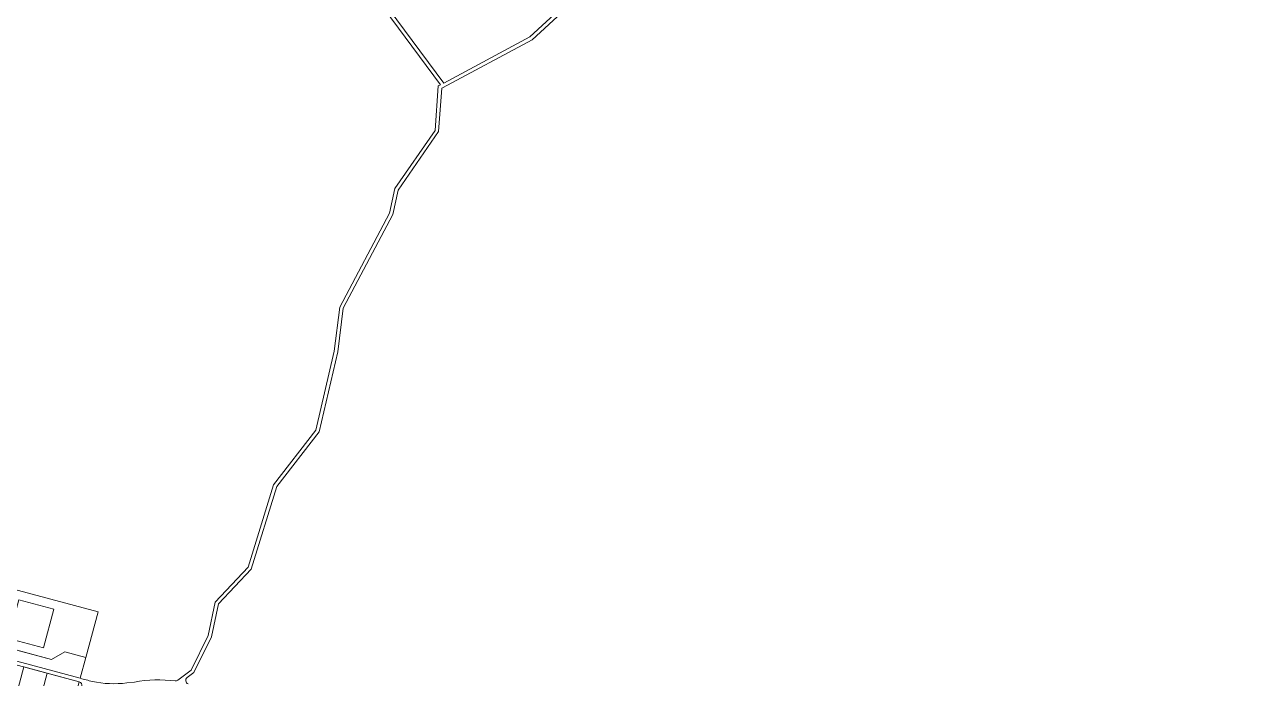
# Model space of a CAD drawing. Header units: metres. Extents: x 328903 to 333883, y 373406 to 381110.
# Drawn here: x 331607 to 332285, y 376238 to 376599 of the extents above; entities that cross this region are included whole.
import ezdxf

# ---------------------------------------------------------------- set-up
doc = ezdxf.new("R2010")
doc.units = ezdxf.units.M
doc.header["$MEASUREMENT"] = 0
for name, color, linetype in [('Byggingareitir', 7, 'Continuous'), ('Gangstétt', 7, 'Continuous'), ('Götur', 7, 'Continuous'), ('Lóðir', 7, 'Continuous')]:
    doc.layers.add(name, color=color, linetype=linetype)

msp = doc.modelspace()

# ---------------------------------------------------------------- linework, layer by layer
at = {"layer": 'Byggingareitir', "color": 9, "lineweight": 0, "ltscale": 2.5, "true_color": 0xe7b6b5, "flags": 128}
msp.add_lwpolyline([(331622.691, 376276.057), (331603.375, 376281.244), (331597.67, 376259.997), (331616.986, 376254.809), (331622.691, 376276.057)], close=True, dxfattribs=at)
at = {"layer": 'Gangstétt', "color": 45, "lineweight": 0, "ltscale": 3.31832, "true_color": 0x948652, "flags": 128}
for points in [[(331671.512, 376103.485, -0.0000029), (331647.831, 376101.851, -0.0402202)], [(331696.867, 376234.914, -0.5962235), (331696.326, 376238.391), (331700.042, 376241.215), (331709.772, 376260.89), (331713.58, 376279.068), (331731.745, 376298.303), (331745.798, 376343.952), (331769.199, 376374.051), (331779.509, 376418.317), (331782.482, 376442.287), (331809.94, 376494.118), (331812.806, 376507.619), (331835.145, 376539.84), (331836.884, 376563.833), (331837.361, 376564.088), (331886.68, 376590.475), (331988.744, 376684.542)], [(331987.439, 376686.06), (331885.512, 376592.118), (331837.942, 376566.667), (331798.79, 376619.707, -0.2704972)], [(331797.18, 376618.52), (331836.16, 376565.714), (331834.969, 376565.076), (331833.19, 376540.53), (331810.933, 376508.428), (331808.042, 376494.807), (331780.542, 376442.898), (331777.537, 376418.668), (331767.351, 376374.932), (331743.994, 376344.89), (331729.971, 376299.337), (331711.738, 376280.031), (331707.867, 376261.549), (331698.458, 376242.523), (331691.105, 376236.936, -0.1834446), (331689.745, 376236.534, 0.0781651), (331667.28, 376235.872), (331663.054, 376235.389, -0.0822497), (331644.002, 376236.234, -0.0050575), (331637.316, 376237.958), (331487.615, 376278.159, 0.1624701)], [(331486.131, 376276.487), (331636.81, 376236.023, -0.4126005), (331638.21, 376233.576), (331627.105, 376192.222, -0.4137818), (331624.655, 376190.809), (331612.577, 376194.05), (331613.872, 376198.878), (331611.17, 376203.562), (331479.173, 376239.009)]]:
    msp.add_lwpolyline(points, format="xyb", dxfattribs=at)
at = {"layer": 'Götur', "color": 8, "lineweight": 0, "ltscale": 3.31832, "true_color": 0x707070, "flags": 128}
msp.add_lwpolyline([(331487.615, 376278.159), (331637.316, 376237.958), (331640.429, 376249.547), (331628.839, 376252.659), (331621.488, 376248.421), (331489.171, 376283.954, -0.4125537)], format="xyb", dxfattribs=at)
at = {"layer": 'Lóðir', "color": 18, "linetype": 'Continuous', "lineweight": 0, "ltscale": 3.31832, "true_color": 0x000000, "flags": 128}
for points in [[(331647.171, 376274.658), (331595.013, 376288.664), (331586.715, 376257.759), (331621.488, 376248.421), (331628.839, 376252.659), (331640.429, 376249.547), (331647.171, 376274.658)], [(331606.216, 376244.243), (331598.956, 376217.2), (331611.831, 376213.744), (331619.091, 376240.786), (331606.216, 376244.243)], [(331619.094, 376240.785), (331611.834, 376213.743), (331629.537, 376208.99), (331636.797, 376236.032), (331619.094, 376240.785)]]:
    msp.add_lwpolyline(points, close=True, dxfattribs=at)

doc.saveas('drawing.dxf')
